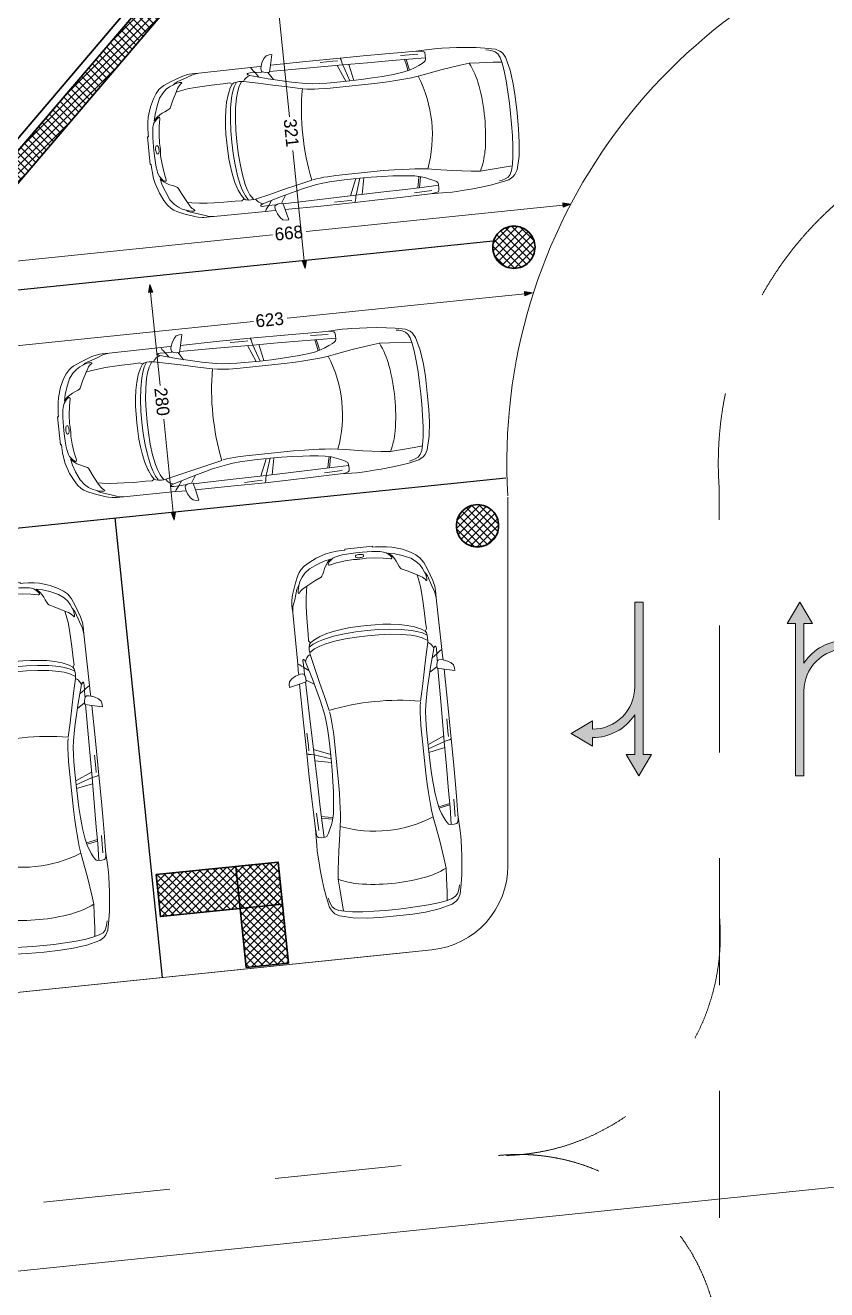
# Model space of a CAD drawing. Header units: millimetres. Extents: x 635850 to 824661, y -5878409 to -5774454.
# Drawn here: x 739614 to 749086, y -5797173 to -5782227 of the extents above; entities that cross this region are included whole.
import ezdxf

# ---------------------------------------------------------------- set-up
doc = ezdxf.new("R2010")
doc.units = ezdxf.units.MM
doc.header["$MEASUREMENT"] = 0
doc.linetypes.add('A - Long Dashed', pattern=[2750, 1500, -1250])
for name, color, linetype, lineweight in [('0_Pen_No__1', 7, 'Continuous', 13), ('A - Ndertesa 6 - Muret_Pen_No__22', 8, 'Continuous', 35), ('A - Ndertesa 6 - Pllaka meskatit_Pen_No__22', 8, 'Continuous', 35), ('A - Ndertesa 6 - Vijat e Bodrumit_Pen_No__42', 8, 'Continuous', 25), ('A - Ndertesa 6- Shtyllat_Pen_No__101', 252, 'Continuous', 13), ('A - Ndertesa 6- Shtyllat_Pen_No__22', 8, 'Continuous', 35)]:
    doc.layers.add(name, color=color, linetype=linetype, lineweight=lineweight)
for name, color, linetype, lineweight, true_color in [('0_Pen_No__102', 7, 'Continuous', 13, 0xcccccc), ('0_Pen_No__62', 7, 'Continuous', 20, 0xaaaaaa), ('A - Ndertesa  6- Dimensionimi Bazike_Pen_No__102', 7, 'Continuous', 13, 0xcccccc), ('A - Ndertesa  6- Dimensionimi Bazike_Pen_No__82', 7, 'Continuous', 20, 0xaaaaaa), ('A - Ndertesa 4 - Veturat_Pen_No__102', 7, 'Continuous', 13, 0xcccccc), ('A - Ndertesa 6 - Muret_Pen_No__82', 7, 'Continuous', 20, 0xaaaaaa), ('A - Ndertesa 6 - Vijat e Bodrumit_Pen_No__249', 7, 'Continuous', 13, 0xe8e8e8), ('A - Ndertesa 6 - Vijat e Bodrumit_Pen_No__82', 7, 'Continuous', 20, 0xaaaaaa), ('A - Ndertesa 6 -Veturat_Pen_No__102', 7, 'Continuous', 13, 0xcccccc)]:
    doc.layers.add(name, color=color, linetype=linetype, lineweight=lineweight, true_color=true_color)
for name, color, linetype in [('A - Ndertesa  6- Dimensionimi Bazike', 7, 'Continuous'), ('A - Ndertesa 6 - Muret', 7, 'Continuous'), ('A - Ndertesa 6 - Pllaka meskatit', 7, 'Continuous'), ('A - Ndertesa 6- Shtyllat', 7, 'Continuous')]:
    doc.layers.add(name, color=color, linetype=linetype)
doc.styles.add('GENERATED_STYLE_1', font='GOTHIC.TTF')
doc.dimstyles.new('GENERATED_STYLE__1', dxfattribs={"dimtxt": 150, "dimasz": 91.78744, "dimexe": 0.18, "dimexo": 0.0625, "dimgap": 0, "dimtad": 0, "dimdec": 0, "dimlfac": 0.1, "dimzin": 0, "dimdsep": 46, "dimtxsty": 'GENERATED_STYLE_1', "dimblk": 'ARROWHEAD_5', "dimblk1": 'ARROWHEAD_5', "dimblk2": 'ARROWHEAD_5', "dimcen": 0.09, "dimse1": 1, "dimse2": 1, "dimclrd": 256, "dimclre": 256, "dimclrt": 256, "dimadec": 0, "dimazin": 0, "dimtfac": 1, "dimtdec": 4, "dimtmove": 0, "dimatfit": 3, "dimfxl": 0, "dimtolj": 1, "dimtzin": 0, "dimarcsym": 0})
pattern_1 = [(45, (664183.82, -5827429.525), (-45.96194, 45.96194), []), (135, (664183.82, -5827429.525), (45.96194, 45.96194), [])]

# ---------------------------------------------------------------- blocks, each defined once
blk = doc.blocks.new('Slab_3', base_point=(703704, -5790216))
at = {"layer": 'A - Ndertesa 6 - Pllaka meskatit_Pen_No__22', "color": 8, "linetype": 'Continuous', "lineweight": 35, "flags": 128}
blk.add_lwpolyline([(703704, -5790216), (739063, -5786585), (739063, -5784104), (741099, -5781712), (750317, -5780624), (750320, -5821669), (726662, -5822733), (707158, -5823855)], close=True, dxfattribs=at)
blk = doc.blocks.new('Wall_199', base_point=(739163, -5784141))
at = {"layer": 'A - Ndertesa 6 - Muret_Pen_No__82', "linetype": 'Continuous', "lineweight": 20, "true_color": 0xaaaaaa}
h = blk.add_hatch(dxfattribs=at)
h.set_pattern_fill('Concrete_Block', color=253, style=0, pattern_type=2)
h.set_pattern_definition(pattern_1)
h.paths.add_polyline_path([(741514, -5781764), (741149, -5781807), (741514, -5781764)])
h = blk.add_hatch(dxfattribs=at)
h.set_pattern_fill('Concrete_Block', color=253, style=0, pattern_type=2)
h.set_pattern_definition(pattern_1)
h.paths.add_polyline_path([(740911, -5782087), (741178, -5782055), (741149, -5781807)])
h = blk.add_hatch(dxfattribs=at)
h.set_pattern_fill('Concrete_Block', color=253, style=0, pattern_type=2)
h.set_pattern_definition(pattern_1)
h.paths.add_polyline_path([(739413, -5783847), (739413, -5784233), (741276, -5782044), (741178, -5782055), (740911, -5782087)])
at = {"layer": 'A - Ndertesa 6 - Muret_Pen_No__22', "color": 8, "linetype": 'Continuous', "lineweight": 35, "flags": 128}
for points in [[(741149, -5781807), (741514, -5781764)], [(741149, -5781807), (739413, -5783847)], [(739413, -5784233), (741276, -5782044)]]:
    blk.add_lwpolyline(points, dxfattribs=at)
blk = doc.blocks.new('Column_212', base_point=(741906, -5792442))
at = {"layer": 'A - Ndertesa 6- Shtyllat_Pen_No__101', "linetype": 'Continuous', "lineweight": 13}
h = blk.add_hatch(dxfattribs=at)
h.set_pattern_fill('Concrete_Block', color=252, style=0, pattern_type=2)
h.set_pattern_definition(pattern_1)
h.paths.add_polyline_path([(741160, -5792267), (741211, -5792764), (742653, -5792616), (742602, -5792119)])
at = {"layer": 'A - Ndertesa 6- Shtyllat_Pen_No__22', "color": 8, "linetype": 'Continuous', "lineweight": 35, "flags": 128}
blk.add_lwpolyline([(741160, -5792267), (741211, -5792764), (742653, -5792616), (742602, -5792119)], close=True, dxfattribs=at)
blk = doc.blocks.new('Column_233', base_point=(744960, -5788144))
at = {"layer": 'A - Ndertesa 6- Shtyllat_Pen_No__101', "linetype": 'Continuous', "lineweight": 13}
h = blk.add_hatch(dxfattribs=at)
h.set_pattern_fill('Concrete_Block', color=252, style=0, pattern_type=2)
h.set_pattern_definition(pattern_1)
h.paths.add_polyline_path([(744711, -5788169, 0.414214), (744985, -5788392, 0.414214), (745208, -5788118, 0.414214), (744934, -5787895, 0.414214)])
at = {"layer": 'A - Ndertesa 6- Shtyllat_Pen_No__22', "color": 8, "linetype": 'Continuous', "lineweight": 35, "flags": 128}
blk.add_lwpolyline([(744711, -5788169, 0.414214), (744985, -5788392, 0.414214), (745208, -5788118, 0.414214), (744934, -5787895, 0.414214)], format="xyb", close=True, dxfattribs=at)
blk = doc.blocks.new('Column_235', base_point=(742415, -5792741))
at = {"layer": 'A - Ndertesa 6- Shtyllat_Pen_No__101', "linetype": 'Continuous', "lineweight": 13}
h = blk.add_hatch(dxfattribs=at)
h.set_pattern_fill('Concrete_Block', color=252, style=0, pattern_type=2)
h.set_pattern_definition(pattern_1)
h.paths.add_polyline_path([(742602, -5792119), (742105, -5792170), (742227, -5793364), (742725, -5793313)])
at = {"layer": 'A - Ndertesa 6- Shtyllat_Pen_No__22', "color": 8, "linetype": 'Continuous', "lineweight": 35, "flags": 128}
blk.add_lwpolyline([(742602, -5792119), (742105, -5792170), (742227, -5793364), (742725, -5793313)], close=True, dxfattribs=at)
blk = doc.blocks.new('Column_253', base_point=(745390, -5784850))
at = {"layer": 'A - Ndertesa 6- Shtyllat_Pen_No__101', "linetype": 'Continuous', "lineweight": 13}
h = blk.add_hatch(dxfattribs=at)
h.set_pattern_fill('Concrete_Block', color=252, style=0, pattern_type=2)
h.set_pattern_definition(pattern_1)
h.paths.add_polyline_path([(745141, -5784876, 0.414214), (745415, -5785099, 0.414214), (745638, -5784825, 0.414214), (745364, -5784602, 0.414214)])
at = {"layer": 'A - Ndertesa 6- Shtyllat_Pen_No__22', "color": 8, "linetype": 'Continuous', "lineweight": 35, "flags": 128}
blk.add_lwpolyline([(745141, -5784876, 0.414214), (745415, -5785099, 0.414214), (745638, -5784825, 0.414214), (745364, -5784602, 0.414214)], format="xyb", close=True, dxfattribs=at)
blk = doc.blocks.new('Car 05 25_3')
at = {"layer": 'A - Ndertesa 4 - Veturat_Pen_No__102', "color": 254, "linetype": 'Continuous', "lineweight": 13, "true_color": 0xcccccc}
for p, q in [((-665, 761), (-701, 743)), ((-627, 772), (-665, 761)), ((-595, 778), (-627, 772)), ((125, 791), (129, 820)), ((126, 744), (125, 791)), ((327, 762), (125, 756)), ((129, 820), (139, 832)), ((139, 832), (165, 840)), ((165, 840), (195, 844)), ((195, 844), (231, 846)), ((211, 809), (418, 816)), ((522, 765), (327, 762)), ((355, 762), (339, 683)), ((373, 763), (357, 683)), ((814, 769), (522, 765)), ((1109, 774), (814, 769)), ((1036, 773), (997, 579)), ((1042, 578), (1108, 774)), ((1173, 775), (1090, 578)), ((1115, 809), (1109, 774)), ((1109, 774), (1538, 780)), ((1120, 833), (1115, 809)), ((1121, 838), (1120, 836)), ((1120, 836), (1120, 833)), ((1130, 859), (1121, 838)), ((1163, 830), (1220, 829)), ((1220, 829), (1370, 831)), ((1538, 780), (1975, 786)), ((1939, 686), (1996, 777)), ((1958, 858), (1977, 777)), ((1977, 777), (2020, 777)), ((2000, 702), (2214, 763)), ((2020, 777), (2044, 783)), ((2044, 783), (2063, 792)), ((2063, 792), (2070, 800)), ((2069, 788), (2065, 794)), ((2075, 836), (2068, 858)), ((2069, 788), (2148, 790)), ((2070, 800), (2075, 809)), ((2075, 809), (2075, 836)), ((2107, 732), (2148, 790)), ((2148, 790), (2167, 814)), ((2148, 790), (2206, 792)), ((2167, 814), (2182, 834)), ((2182, 834), (2193, 856)), ((2206, 792), (2227, 791)), ((2227, 770), (2214, 763)), ((2214, 763), (2238, 752)), ((2227, 791), (2233, 790)), ((2234, 774), (2227, 770)), ((2233, 790), (2238, 787)), ((2238, 777), (2234, 774)), ((2241, 784), (2238, 787)), ((2238, 777), (2241, 781)), ((2238, 752), (2259, 740)), ((2241, 781), (2241, 784)), ((2808, 853), (2877, 843)), ((2877, 843), (2954, 814)), ((2904, 833), (2905, 833)), ((2954, 814), (3076, 775)), ((3022, 758), (3024, 762)), ((3024, 754), (3022, 758)), ((3024, 762), (3035, 765)), ((3038, 743), (3024, 754)), ((3035, 765), (3047, 764)), ((3047, 764), (3061, 763)), ((3061, 763), (3090, 757)), ((3100, 763), (3076, 775)), ((3090, 757), (3108, 751)), ((3114, 753), (3100, 763)), ((3108, 751), (3123, 746)), ((3123, 746), (3114, 753)), ((-768, 602), (-783, 510)), ((-768, 602), (-751, 670)), ((-764, 617), (-666, 624)), ((-729, 716), (-751, 670)), ((-701, 743), (-729, 716)), ((-666, 624), (-501, 634)), ((-501, 634), (-383, 642)), ((-383, 642), (-274, 631)), ((-274, 631), (-56, 601)), ((-56, 601), (146, 567)), ((132, 723), (126, 744)), ((147, 711), (132, 723)), ((171, 697), (147, 711)), ((213, 677), (171, 697)), ((266, 655), (213, 677)), ((319, 636), (266, 655)), ((393, 618), (319, 636)), ((339, 683), (330, 634)), ((357, 683), (347, 629)), ((475, 607), (393, 618)), ((521, 602), (475, 607)), ((570, 597), (521, 602)), ((1562, 601), (1484, 590)), ((1730, 634), (1562, 601)), ((2000, 702), (1730, 634)), ((1780, 582), (1953, 621)), ((1953, 621), (2122, 660)), ((2122, 660), (2294, 698)), ((2259, 740), (2269, 731)), ((2269, 731), (2279, 722)), ((2279, 722), (2294, 698)), ((2294, 698), (2317, 701)), ((2294, 698), (2294, 698)), ((2317, 701), (2346, 703)), ((2355, 640), (2317, 701)), ((2346, 703), (2379, 702)), ((2380, 575), (2355, 640)), ((2410, 649), (2379, 702)), ((2379, 702), (2411, 694)), ((2436, 583), (2410, 649)), ((2411, 694), (2411, 694)), ((2429, 682), (2411, 694)), ((2429, 682), (2457, 700)), ((2429, 682), (2429, 682)), ((2429, 682), (2457, 640)), ((2457, 700), (2535, 698)), ((2457, 640), (2487, 574)), ((2535, 698), (2535, 698)), ((2535, 698), (2673, 696)), ((2673, 696), (2787, 691)), ((2787, 691), (2868, 687)), ((2868, 687), (2960, 679)), ((2960, 679), (2868, 687)), ((2960, 679), (3047, 666)), ((3051, 731), (3038, 743)), ((3047, 666), (3100, 657)), ((3065, 715), (3051, 731)), ((3077, 698), (3065, 715)), ((3100, 657), (3077, 698)), ((3153, 554), (3100, 657)), ((3170, 727), (3123, 746)), ((3212, 701), (3170, 727)), ((3254, 663), (3212, 701)), ((3302, 603), (3254, 663)), ((3302, 603), (3346, 501)), ((-783, 510), (-795, 391)), ((146, 567), (233, 552)), ((233, 552), (315, 541)), ((315, 541), (384, 535)), ((384, 535), (454, 530)), ((454, 530), (526, 526)), ((526, 526), (628, 522)), ((653, 591), (570, 597)), ((628, 522), (757, 518)), ((773, 585), (653, 591)), ((757, 518), (1323, 518)), ((907, 580), (773, 585)), ((1042, 578), (907, 580)), ((1228, 578), (1042, 578)), ((1316, 580), (1228, 578)), ((1403, 584), (1316, 580)), ((1323, 518), (1420, 522)), ((1484, 590), (1403, 584)), ((1420, 522), (1467, 524)), ((1467, 524), (1511, 528)), ((1511, 528), (1554, 533)), ((1554, 533), (1597, 541)), ((1597, 541), (1597, 541)), ((1611, 544), (1780, 582)), ((2397, 514), (2380, 575)), ((2419, 396), (2397, 514)), ((2454, 522), (2436, 583)), ((2478, 401), (2454, 522)), ((2487, 574), (2492, 562)), ((2492, 562), (2518, 477)), ((2518, 477), (2538, 384)), ((3190, 476), (3153, 554)), ((3199, 467), (3190, 476)), ((3221, 454), (3199, 467)), ((3256, 439), (3221, 454)), ((3346, 501), (3374, 420)), ((-795, 391), (-802, 259)), ((2434, 266), (2419, 396)), ((2494, 269), (2478, 401)), ((2538, 384), (2551, 286)), ((3288, 425), (3256, 439)), ((3319, 408), (3288, 425)), ((3353, 384), (3319, 408)), ((3325, 377), (3321, 370)), ((3321, 370), (3321, 362)), ((3321, 362), (3338, 277)), ((3328, 380), (3325, 377)), ((3338, 379), (3328, 380)), ((3364, 358), (3338, 379)), ((3377, 360), (3353, 384)), ((3397, 316), (3364, 358)), ((3391, 344), (3374, 420)), ((3391, 344), (3377, 360)), ((3408, 289), (3397, 316)), ((-802, 259), (-807, 125)), ((2442, 132), (2434, 266)), ((2503, 133), (2494, 269)), ((2551, 286), (2560, 194)), ((2560, 194), (2564, 101)), ((3338, 277), (3352, 173)), ((3352, 173), (3358, 76)), ((3408, 289), (3414, 267)), ((3414, 267), (3418, 243)), ((3418, 243), (3424, 201)), ((3424, 201), (3428, 152)), ((3432, 40), (3428, 152)), ((-807, 125), (-808, 0)), ((-807, -125), (-808, 0)), ((2444, 0), (2442, 132)), ((2444, 0), (2442, -132)), ((2506, 0), (2503, 133)), ((2564, 101), (2566, 0)), ((2564, -101), (2566, 0)), ((3354, 28), (3358, 76)), ((3354, 28), (3354, -1)), ((3354, -28), (3354, 1)), ((3371, 12), (3370, -1)), ((3371, -12), (3370, 1)), ((3372, 24), (3371, 12)), ((3376, 39), (3372, 24)), ((3382, 47), (3376, 39)), ((3386, 48), (3382, 47)), ((3386, 48), (3394, 48)), ((3399, 47), (3394, 48)), ((3404, 39), (3399, 47)), ((3404, 39), (3408, 24)), ((3408, 24), (3410, 8)), ((3410, 8), (3410, 0)), ((3432, 57), (3432, 57)), ((3432, 0), (3432, 40)), ((3432, 0), (3432, -40)), ((-802, -259), (-807, -125)), ((2442, -132), (2434, -266)), ((2503, -133), (2494, -269)), ((2506, 0), (2503, -133)), ((2560, -194), (2564, -101)), ((3352, -173), (3358, -76)), ((3354, -28), (3358, -76)), ((3372, -24), (3371, -12)), ((3376, -39), (3372, -24)), ((3382, -47), (3376, -39)), ((3386, -48), (3382, -47)), ((3386, -48), (3394, -48)), ((3399, -47), (3394, -48)), ((3404, -39), (3399, -47)), ((3404, -39), (3408, -24)), ((3408, -24), (3410, -8)), ((3410, -8), (3410, 0)), ((3432, -40), (3428, -152)), ((3432, -57), (3432, -57)), ((-795, -391), (-802, -259)), ((2434, -266), (2419, -396)), ((2494, -269), (2478, -401)), ((2538, -384), (2551, -286)), ((2551, -286), (2560, -194)), ((3321, -362), (3338, -277)), ((3338, -277), (3352, -173)), ((3408, -289), (3397, -316)), ((3408, -289), (3414, -267)), ((3414, -267), (3418, -243)), ((3418, -243), (3424, -201)), ((3424, -201), (3428, -152)), ((-783, -510), (-795, -391)), ((2419, -396), (2397, -514)), ((2478, -401), (2454, -522)), ((2518, -477), (2538, -384)), ((3256, -439), (3221, -454)), ((3288, -425), (3256, -439)), ((3319, -408), (3288, -425)), ((3353, -384), (3319, -408)), ((3321, -370), (3321, -362)), ((3325, -377), (3321, -370)), ((3328, -380), (3325, -377)), ((3338, -379), (3328, -380)), ((3364, -358), (3338, -379)), ((3346, -501), (3374, -420)), ((3377, -360), (3353, -384)), ((3397, -316), (3364, -358)), ((3391, -344), (3374, -420)), ((3391, -344), (3377, -360)), ((-768, -602), (-783, -510)), ((-56, -601), (146, -567)), ((146, -567), (233, -552)), ((233, -552), (315, -541)), ((315, -541), (384, -535)), ((384, -535), (454, -530)), ((454, -530), (526, -526)), ((570, -597), (521, -602)), ((526, -526), (628, -522)), ((653, -591), (570, -597)), ((628, -522), (757, -518)), ((773, -585), (653, -591)), ((757, -518), (1323, -518)), ((907, -580), (773, -585)), ((1042, -578), (907, -580)), ((1036, -773), (997, -579)), ((1042, -578), (1108, -774)), ((1228, -578), (1042, -578)), ((1173, -775), (1090, -578)), ((1316, -580), (1228, -578)), ((1403, -584), (1316, -580)), ((1323, -518), (1420, -522)), ((1484, -590), (1403, -584)), ((1420, -522), (1467, -524)), ((1467, -524), (1511, -528)), ((1562, -601), (1484, -590)), ((1511, -528), (1554, -533)), ((1554, -533), (1597, -541)), ((1597, -541), (1597, -541)), ((1611, -544), (1780, -582)), ((1780, -582), (1953, -621)), ((2380, -575), (2355, -640)), ((2397, -514), (2380, -575)), ((2436, -583), (2410, -649)), ((2454, -522), (2436, -583)), ((2457, -640), (2487, -574)), ((2487, -574), (2492, -562)), ((2492, -562), (2518, -477)), ((3153, -554), (3100, -657)), ((3190, -476), (3153, -554)), ((3199, -467), (3190, -476)), ((3221, -454), (3199, -467)), ((3302, -603), (3346, -501)), ((-768, -602), (-751, -670)), ((-764, -617), (-666, -624)), ((-729, -716), (-751, -670)), ((-701, -743), (-729, -716)), ((-665, -761), (-701, -743)), ((-666, -624), (-501, -634)), ((-501, -634), (-383, -642)), ((-383, -642), (-274, -631)), ((-274, -631), (-56, -601)), ((126, -744), (125, -791)), ((132, -723), (126, -744)), ((147, -711), (132, -723)), ((171, -697), (147, -711)), ((213, -677), (171, -697)), ((266, -655), (213, -677)), ((319, -636), (266, -655)), ((393, -618), (319, -636)), ((339, -683), (330, -634)), ((355, -762), (339, -683)), ((357, -683), (347, -629)), ((373, -763), (357, -683)), ((475, -607), (393, -618)), ((521, -602), (475, -607)), ((1730, -634), (1562, -601)), ((2000, -702), (1730, -634)), ((1939, -686), (1996, -777)), ((1953, -621), (2122, -660)), ((2000, -702), (2214, -763)), ((2107, -732), (2148, -790)), ((2122, -660), (2294, -698)), ((2238, -752), (2259, -740)), ((2259, -740), (2269, -731)), ((2269, -731), (2279, -722)), ((2279, -722), (2294, -698)), ((2294, -698), (2317, -701)), ((2294, -698), (2294, -698)), ((2355, -640), (2317, -701)), ((2317, -701), (2346, -703)), ((2346, -703), (2379, -702)), ((2410, -649), (2379, -702)), ((2379, -702), (2411, -694)), ((2429, -682), (2411, -694)), ((2411, -694), (2411, -694)), ((2429, -682), (2457, -640)), ((2429, -682), (2429, -682)), ((2429, -682), (2457, -700)), ((2457, -700), (2535, -698)), ((2535, -698), (2673, -696)), ((2535, -698), (2535, -698)), ((2673, -696), (2787, -691)), ((2787, -691), (2868, -687)), ((2868, -687), (2960, -679)), ((2960, -679), (2868, -687)), ((2960, -679), (3047, -666)), ((3038, -743), (3024, -754)), ((3051, -731), (3038, -743)), ((3047, -666), (3100, -657)), ((3065, -715), (3051, -731)), ((3077, -698), (3065, -715)), ((3100, -657), (3077, -698)), ((3108, -751), (3123, -746)), ((3123, -746), (3114, -753)), ((3170, -727), (3123, -746)), ((3212, -701), (3170, -727)), ((3254, -663), (3212, -701)), ((3302, -603), (3254, -663)), ((-627, -772), (-665, -761)), ((-595, -778), (-627, -772)), ((327, -762), (125, -756)), ((125, -791), (129, -820)), ((129, -820), (139, -832)), ((139, -832), (165, -840)), ((165, -840), (195, -844)), ((195, -844), (231, -846)), ((211, -809), (418, -816)), ((522, -765), (327, -762)), ((814, -769), (522, -765)), ((1109, -774), (814, -769)), ((1109, -774), (1538, -780)), ((1115, -809), (1109, -774)), ((1120, -833), (1115, -809)), ((1120, -836), (1120, -833)), ((1121, -838), (1120, -836)), ((1130, -859), (1121, -838)), ((1163, -830), (1220, -829)), ((1220, -829), (1370, -831)), ((1538, -780), (1975, -786)), ((1958, -858), (1977, -777)), ((1977, -777), (2020, -777)), ((2020, -777), (2044, -783)), ((2044, -783), (2063, -792)), ((2063, -792), (2070, -800)), ((2069, -788), (2065, -794)), ((2075, -836), (2068, -858)), ((2069, -788), (2148, -790)), ((2070, -800), (2075, -809)), ((2075, -809), (2075, -836)), ((2148, -790), (2167, -814)), ((2148, -790), (2206, -792)), ((2167, -814), (2182, -834)), ((2182, -834), (2193, -856)), ((2206, -792), (2227, -791)), ((2214, -763), (2238, -752)), ((2227, -770), (2214, -763)), ((2234, -774), (2227, -770)), ((2227, -791), (2233, -790)), ((2233, -790), (2238, -787)), ((2238, -777), (2234, -774)), ((2238, -777), (2241, -781)), ((2241, -784), (2238, -787)), ((2241, -781), (2241, -784)), ((2808, -853), (2877, -843)), ((2877, -843), (2954, -814)), ((2954, -814), (3076, -775)), ((3024, -754), (3022, -758)), ((3022, -758), (3024, -762)), ((3024, -762), (3035, -765)), ((3035, -765), (3047, -764)), ((3047, -764), (3061, -763)), ((3061, -763), (3090, -757)), ((3100, -763), (3076, -775)), ((3090, -757), (3108, -751)), ((3114, -753), (3100, -763))]:
    blk.add_line(p, q, dxfattribs=at)
at = {"layer": 'A - Ndertesa 4 - Veturat_Pen_No__102', "color": 254, "linetype": 'Continuous', "lineweight": 13, "true_color": 0xcccccc, "flags": 128}
blk.add_lwpolyline([(-483, -817), (-372, -830), (-252, -841), (-168, -845), (-78, -851), (-24, -852), (40, -852), (231, -846), (400, -848), (591, -852), (857, -856), (1130, -859), (1536, -860), (1958, -858), (1929, -983), (1961, -983), (1997, -975), (2027, -945), (2055, -898), (2068, -858), (2120, -857), (2193, -856), (2808, -853), (2856, -853), (2891, -853), (2923, -852), (2945, -849), (2990, -840), (3014, -833), (3154, -783), (3236, -748), (3269, -728), (3299, -706), (3337, -663), (3374, -604), (3418, -513), (3457, -393), (3468, -331), (3474, -264), (3478, -200), (3479, -165), (3490, -165), (3490, 165), (3479, 165), (3478, 200), (3474, 264), (3468, 331), (3457, 393), (3418, 513), (3374, 604), (3337, 663), (3299, 706), (3269, 728), (3236, 748), (3154, 783), (3014, 833), (2990, 840), (2945, 849), (2923, 852), (2891, 853), (2856, 853), (2808, 853), (2193, 856), (2120, 857), (2068, 858), (2055, 898), (2027, 945), (1997, 975), (1961, 983), (1929, 983), (1958, 858), (1536, 860), (1130, 859), (857, 856), (591, 852), (400, 848), (231, 846), (40, 852), (-24, 852), (-78, 851), (-168, 845), (-252, 841), (-372, 830), (-483, 817), (-585, 801), (-706, 776), (-758, 747), (-785, 722), (-815, 668), (-855, 511), (-875, 345), (-883, 195), (-885, 0), (-883, -195), (-875, -345), (-855, -511), (-815, -668), (-785, -722), (-758, -747), (-706, -776), (-585, -801)], close=True, dxfattribs=at)
at = {"layer": 'A - Ndertesa 4 - Veturat_Pen_No__102', "color": 254, "linetype": 'Continuous', "lineweight": 13, "true_color": 0xcccccc}
for centre, radius, start, end in [((493, 218), 973, 154.1545, 170.9117), ((1650, 0), 1520, 158.6992, 201.3008), ((-1245, 0), 2907, 349.2142, 10.7858), ((1856, -2), 2354, 170.8804, 189.9223), ((493, -218), 973, 191.2305, 205.8455)]:
    blk.add_arc(centre, radius, start, end, dxfattribs=at)
blk = doc.blocks.new('*D1605', base_point=(664184, -5827430))
at = {"layer": 'A - Ndertesa  6- Dimensionimi Bazike_Pen_No__102', "linetype": 'Continuous', "lineweight": 13, "true_color": 0xcccccc}
for points in [[(741087, -5785292), (741071, -5785387), (741121, -5785382)], [(741373, -5788077), (741388, -5787982), (741338, -5787987)]]:
    blk.add_hatch(color=254, dxfattribs=at).paths.add_polyline_path(points)
at = {"layer": 'A - Ndertesa  6- Dimensionimi Bazike_Pen_No__102', "color": 254, "linetype": 'Continuous', "lineweight": 13, "true_color": 0xcccccc}
for p, q in [((741087, -5785292), (741071, -5785387)), ((741087, -5785292), (741121, -5785382)), ((741121, -5785382), (741071, -5785387)), ((741209, -5786486), (741096, -5785385)), ((741363, -5787985), (741250, -5786883)), ((741338, -5787987), (741388, -5787982)), ((741373, -5788077), (741338, -5787987)), ((741373, -5788077), (741388, -5787982))]:
    blk.add_line(p, q, dxfattribs=at)
at = {"layer": 'A - Ndertesa  6- Dimensionimi Bazike_Pen_No__82', "color": 253, "lineweight": 20, "true_color": 0xaaaaaa, "insert": (741137, -5786518), "char_height": 150, "attachment_point": 7, "rotation": 275.8623, "style": 'GENERATED_STYLE_1'}
blk.add_mtext('\\A1;{\\pql;\\fCentury Gothic|b0|i0|c0|p34;280}', dxfattribs=at)
blk = doc.blocks.new('ARROWHEAD_5')
at = {"linetype": 'Continuous', "lineweight": 0}
blk.add_hatch(color=0, dxfattribs=at).paths.add_polyline_path([(-1, 0.2679), (0, 0), (-1, -0.2679)])
at = {"color": 0, "linetype": 'Continuous', "lineweight": 0}
blk.add_line((0, 0), (-1, 0), dxfattribs=at)
blk = doc.blocks.new('*D1606', base_point=(664184, -5827430))
at = {"layer": 'A - Ndertesa  6- Dimensionimi Bazike_Pen_No__102', "linetype": 'Continuous', "lineweight": 13, "true_color": 0xcccccc}
for points in [[(742593, -5781910), (742578, -5782005), (742628, -5782000)], [(742921, -5785104), (742937, -5785008), (742887, -5785013)]]:
    blk.add_hatch(color=254, dxfattribs=at).paths.add_polyline_path(points)
at = {"layer": 'A - Ndertesa  6- Dimensionimi Bazike_Pen_No__102', "color": 254, "linetype": 'Continuous', "lineweight": 13, "true_color": 0xcccccc}
for p, q in [((742593, -5781910), (742578, -5782005)), ((742593, -5781910), (742628, -5782000)), ((742628, -5782000), (742578, -5782005)), ((742737, -5783308), (742603, -5782003)), ((742912, -5785011), (742778, -5783706)), ((742887, -5785013), (742937, -5785008)), ((742921, -5785104), (742887, -5785013)), ((742921, -5785104), (742937, -5785008))]:
    blk.add_line(p, q, dxfattribs=at)
at = {"layer": 'A - Ndertesa  6- Dimensionimi Bazike_Pen_No__82', "color": 253, "lineweight": 20, "true_color": 0xaaaaaa, "insert": (742665, -5783340), "char_height": 150, "attachment_point": 7, "rotation": 275.8623, "style": 'GENERATED_STYLE_1'}
blk.add_mtext('\\A1;{\\pql;\\fCentury Gothic|b0|i0|c0|p34;321}', dxfattribs=at)
blk = doc.blocks.new('*D1607', base_point=(664184, -5827430))
at = {"layer": 'A - Ndertesa  6- Dimensionimi Bazike_Pen_No__102', "linetype": 'Continuous', "lineweight": 13, "true_color": 0xcccccc}
for points in [[(745610, -5785390), (745515, -5785375), (745520, -5785425)], [(739413, -5786027), (739509, -5786042), (739504, -5785992)]]:
    blk.add_hatch(color=254, dxfattribs=at).paths.add_polyline_path(points)
at = {"layer": 'A - Ndertesa  6- Dimensionimi Bazike_Pen_No__102', "color": 254, "linetype": 'Continuous', "lineweight": 13, "true_color": 0xcccccc}
for p, q in [((742710, -5785688), (745517, -5785400)), ((745520, -5785425), (745515, -5785375)), ((745610, -5785390), (745515, -5785375)), ((745610, -5785390), (745520, -5785425)), ((739506, -5786017), (742313, -5785729)), ((739413, -5786027), (739504, -5785992)), ((739413, -5786027), (739509, -5786042)), ((739504, -5785992), (739509, -5786042))]:
    blk.add_line(p, q, dxfattribs=at)
at = {"layer": 'A - Ndertesa  6- Dimensionimi Bazike_Pen_No__82', "color": 253, "lineweight": 20, "true_color": 0xaaaaaa, "insert": (742344, -5785801), "char_height": 150, "attachment_point": 7, "rotation": 5.8623, "style": 'GENERATED_STYLE_1'}
blk.add_mtext('\\A1;{\\pql;\\fCentury Gothic|b0|i0|c0|p34;623}', dxfattribs=at)
blk = doc.blocks.new('*D1608', base_point=(664184, -5827430))
at = {"layer": 'A - Ndertesa  6- Dimensionimi Bazike_Pen_No__102', "linetype": 'Continuous', "lineweight": 13, "true_color": 0xcccccc}
for points in [[(746061, -5784342), (745966, -5784327), (745971, -5784376)], [(739413, -5785025), (739509, -5785040), (739503, -5784990)]]:
    blk.add_hatch(color=254, dxfattribs=at).paths.add_polyline_path(points)
at = {"layer": 'A - Ndertesa  6- Dimensionimi Bazike_Pen_No__102', "color": 254, "linetype": 'Continuous', "lineweight": 13, "true_color": 0xcccccc}
for p, q in [((742936, -5784663), (745968, -5784352)), ((745971, -5784376), (745966, -5784327)), ((746061, -5784342), (745966, -5784327)), ((746061, -5784342), (745971, -5784376)), ((739506, -5785015), (742538, -5784704)), ((739413, -5785025), (739503, -5784990)), ((739413, -5785025), (739509, -5785040)), ((739503, -5784990), (739509, -5785040))]:
    blk.add_line(p, q, dxfattribs=at)
at = {"layer": 'A - Ndertesa  6- Dimensionimi Bazike_Pen_No__82', "color": 253, "lineweight": 20, "true_color": 0xaaaaaa, "insert": (742570, -5784776), "char_height": 150, "attachment_point": 7, "rotation": 5.8623, "style": 'GENERATED_STYLE_1'}
blk.add_mtext('\\A1;{\\pql;\\fCentury Gothic|b0|i0|c0|p34;668}', dxfattribs=at)
blk = doc.blocks.new('*D1621', base_point=(664184, -5827430))
at = {"layer": 'A - Ndertesa  6- Dimensionimi Bazike_Pen_No__102', "linetype": 'Continuous', "lineweight": 13, "true_color": 0xcccccc}
for points in [[(750318, -5795845), (750223, -5795829), (750228, -5795879)], [(704762, -5800522), (704857, -5800538), (704852, -5800488)]]:
    blk.add_hatch(color=254, dxfattribs=at).paths.add_polyline_path(points)
at = {"layer": 'A - Ndertesa  6- Dimensionimi Bazike_Pen_No__102', "color": 254, "linetype": 'Continuous', "lineweight": 13, "true_color": 0xcccccc}
for p, q in [((727825, -5798154), (750225, -5795854)), ((750228, -5795879), (750223, -5795829)), ((750318, -5795845), (750223, -5795829)), ((750318, -5795845), (750228, -5795879)), ((704855, -5800513), (727255, -5798213)), ((704762, -5800522), (704852, -5800488)), ((704762, -5800522), (704857, -5800538)), ((704852, -5800488), (704857, -5800538))]:
    blk.add_line(p, q, dxfattribs=at)
at = {"layer": 'A - Ndertesa  6- Dimensionimi Bazike_Pen_No__82', "color": 253, "lineweight": 20, "true_color": 0xaaaaaa, "insert": (727286, -5798285), "char_height": 150, "attachment_point": 7, "rotation": 5.8623, "style": 'GENERATED_STYLE_1'}
blk.add_mtext('\\A1;{\\pql;\\fCentury Gothic|b0|i0|c0|p34;4,580}', dxfattribs=at)

msp = doc.modelspace()

# ---------------------------------------------------------------- hatches: boundary and pattern name
at = {"layer": '0_Pen_No__1', "linetype": 'Continuous', "lineweight": 0, "true_color": 0xffffff}
for points in [[(746817.4, -5790047.6, -0.4142136), (746317.4, -5790547.7), (746317.4, -5790447.7), (746067.4, -5790597.7), (746317.4, -5790747.7), (746317.4, -5790647.7, 0.2513807), (746817.4, -5790379.3), (746817.4, -5790847.6), (746717.4, -5790847.7), (746867.5, -5791097.6), (747017.4, -5790847.6), (746917.4, -5790847.6), (746917.3, -5789047.6), (746817.3, -5789047.6)], [(748817.4, -5790097.5, -0.4142136), (749317.3, -5789597.4), (749317.3, -5789697.4), (749567.3, -5789547.4), (749317.3, -5789397.4), (749317.3, -5789497.4, 0.2513807), (748817.4, -5789765.8), (748817.3, -5789297.5), (748917.3, -5789297.5), (748767.3, -5789047.5), (748617.3, -5789297.5), (748717.3, -5789297.5), (748717.5, -5791097.5), (748817.5, -5791097.5)]]:
    msp.add_hatch(color=7, dxfattribs=at).paths.add_polyline_path(points)

# ---------------------------------------------------------------- linework, layer by layer
at = {"layer": '0_Pen_No__102', "color": 254, "linetype": 'Continuous', "lineweight": 13, "true_color": 0xcccccc, "flags": 128}
for points in [[(746817.4, -5790047.6, -0.4142136), (746317.4, -5790547.7), (746317.4, -5790447.7), (746067.4, -5790597.7), (746317.4, -5790747.7), (746317.4, -5790647.7, 0.2513807), (746817.4, -5790379.3), (746817.4, -5790847.6), (746717.4, -5790847.7), (746867.5, -5791097.6), (747017.4, -5790847.6), (746917.4, -5790847.6), (746917.3, -5789047.6), (746817.3, -5789047.6)], [(748817.4, -5790097.5, -0.4142136), (749317.3, -5789597.4), (749317.3, -5789697.4), (749567.3, -5789547.4), (749317.3, -5789397.4), (749317.3, -5789497.4, 0.2513807), (748817.4, -5789765.8), (748817.3, -5789297.5), (748917.3, -5789297.5), (748767.3, -5789047.5), (748617.3, -5789297.5), (748717.3, -5789297.5), (748717.5, -5791097.5), (748817.5, -5791097.5)]]:
    msp.add_lwpolyline(points, format="xyb", close=True, dxfattribs=at)
at = {"layer": '0_Pen_No__62', "color": 253, "linetype": 'Continuous', "lineweight": 20, "true_color": 0xaaaaaa}
msp.add_lwpolyline([(707148, -5823755.5), (726657.2, -5822633), (750320.1, -5821568.8), (750316.6, -5780724.3), (741149.2, -5781807), (739163.1, -5784140.7), (739163.3, -5786675.7), (703714.5, -5790315.4)], close=True, dxfattribs=at)
at = {"layer": 'A - Ndertesa 6 - Vijat e Bodrumit_Pen_No__249', "color": 254, "linetype": 'A - Long Dashed', "lineweight": 13, "true_color": 0xe8e8e8, "flags": 128}
for points in [[(747818.9, -5807321.8), (747817.2, -5787718.1, -0.3240482), (750316.8, -5783638.4)], [(747817.6, -5792748.5, -0.4444828), (745206.5, -5795587), (729773.6, -5797171.6)], [(747818.1, -5797943.9, 0.4444828), (745206.5, -5795587)]]:
    msp.add_lwpolyline(points, format="xyb", dxfattribs=at)
at = {"layer": 'A - Ndertesa 6 - Vijat e Bodrumit_Pen_No__42', "color": 8, "linetype": 'Continuous', "lineweight": 25, "flags": 128}
for points in [[(739413.2, -5785364.5), (745180.6, -5784772.3)], [(739390.1, -5788181.6), (745293.8, -5787575.4)], [(741234.3, -5793482.9), (740676.4, -5788049.5)]]:
    msp.add_lwpolyline(points, dxfattribs=at)
at = {"layer": 'A - Ndertesa 6 - Vijat e Bodrumit_Pen_No__82', "color": 253, "linetype": 'Continuous', "lineweight": 20, "true_color": 0xaaaaaa, "flags": 128}
for points in [[(745317.2, -5787803.1), (745317.6, -5792161)], [(744120.4, -5793186.6), (728999.4, -5794739.1)]]:
    msp.add_lwpolyline(points, dxfattribs=at)
msp.add_lwpolyline([(745317.4, -5790624.3), (745317.6, -5792161, -0.3845786), (744419.7, -5793155.9), (728999.4, -5794739.1)], format="xyb", dxfattribs=at)
at = {"layer": 'A - Ndertesa 6 - Vijat e Bodrumit_Pen_No__82', "color": 253, "linetype": 'Continuous', "lineweight": 20, "true_color": 0xaaaaaa}
msp.add_arc((751883.1, -5787402.7), 6577.3, 103.77862, 183.36809, dxfattribs=at)

# ---------------------------------------------------------------- block references
at = {"layer": 'A - Ndertesa 6 - Muret', "color": 8, "lineweight": 35}
msp.add_blockref('Wall_199', (739163.1, -5784140.7), dxfattribs=at)
at = {"layer": 'A - Ndertesa 6 - Pllaka meskatit', "color": 8, "linetype": 'Continuous', "lineweight": 35}
msp.add_blockref('Slab_3', (703704.3, -5790215.9), dxfattribs=at)
at = {"layer": 'A - Ndertesa 6 -Veturat_Pen_No__102', "color": 254, "linetype": 'Continuous', "lineweight": 13, "true_color": 0xcccccc, "xscale": -1, "zscale": 1000}
for p, rotation in [((744547, -5783353), 5.862253595419931), ((743484.9, -5786664.4), 5.862253595419931), ((743484.9, -5786664.4), 5.862253595419931), ((743910.3, -5791874.1), 275.8622535954199), ((739746.1, -5792301.6), 275.8622535954199)]:
    msp.add_blockref('Car 05 25_3', p, dxfattribs=dict(at, rotation=rotation))
at = {"layer": 'A - Ndertesa 6- Shtyllat', "color": 8, "lineweight": 35}
for name, p in [('Column_253', (745389.7, -5784850.2)), ('Column_233', (744959.7, -5788143.6)), ('Column_212', (741906.4, -5792441.6)), ('Column_235', (742414.7, -5792741.3))]:
    msp.add_blockref(name, p, dxfattribs=at)

# ---------------------------------------------------------------- dimensions: what is measured, and where the dimension line sits
at = {"layer": 'A - Ndertesa  6- Dimensionimi Bazike', "color": 254, "linetype": 'Continuous', "lineweight": 13, "true_color": 0xcccccc}
for base, p1, p2, angle, picture, middle, turn in [((742593.3, -5781910), (739413.2, -5785463.9), (741178.2, -5782055.3), 95.86225, '*D1606', (742756.8, -5783502.6), 275.86225), ((746061.2, -5784342), (739413.2, -5785024.6), (746061.2, -5784342.3), 5.86225, '*D1608', (742733, -5784683.8), 5.86225), ((741086.7, -5785292), (740686.5, -5788147.9), (739413.2, -5785463.9), 95.86225, '*D1605', (741229.3, -5786680.5), 275.86225), ((745609.9, -5785390.4), (739413.3, -5786026.6), (745612.7, -5785417.2), 5.86225, '*D1607', (742507.4, -5785708.9), 5.86225), ((750317.9, -5795844.8), (704425.4, -5797246.5), (750317.9, -5795844.8), 5.86225, '*D1621', (727529.3, -5798184.6), 5.86225)]:
    dim = msp.add_linear_dim(base=base, p1=p1, p2=p2, angle=angle, dimstyle='GENERATED_STYLE__1', dxfattribs=at)
    dim.commit()
    dim.dimension.update_dxf_attribs({"geometry": picture, "text_midpoint": middle, "dimtype": 160, "text_rotation": turn})

doc.saveas('drawing.dxf')
